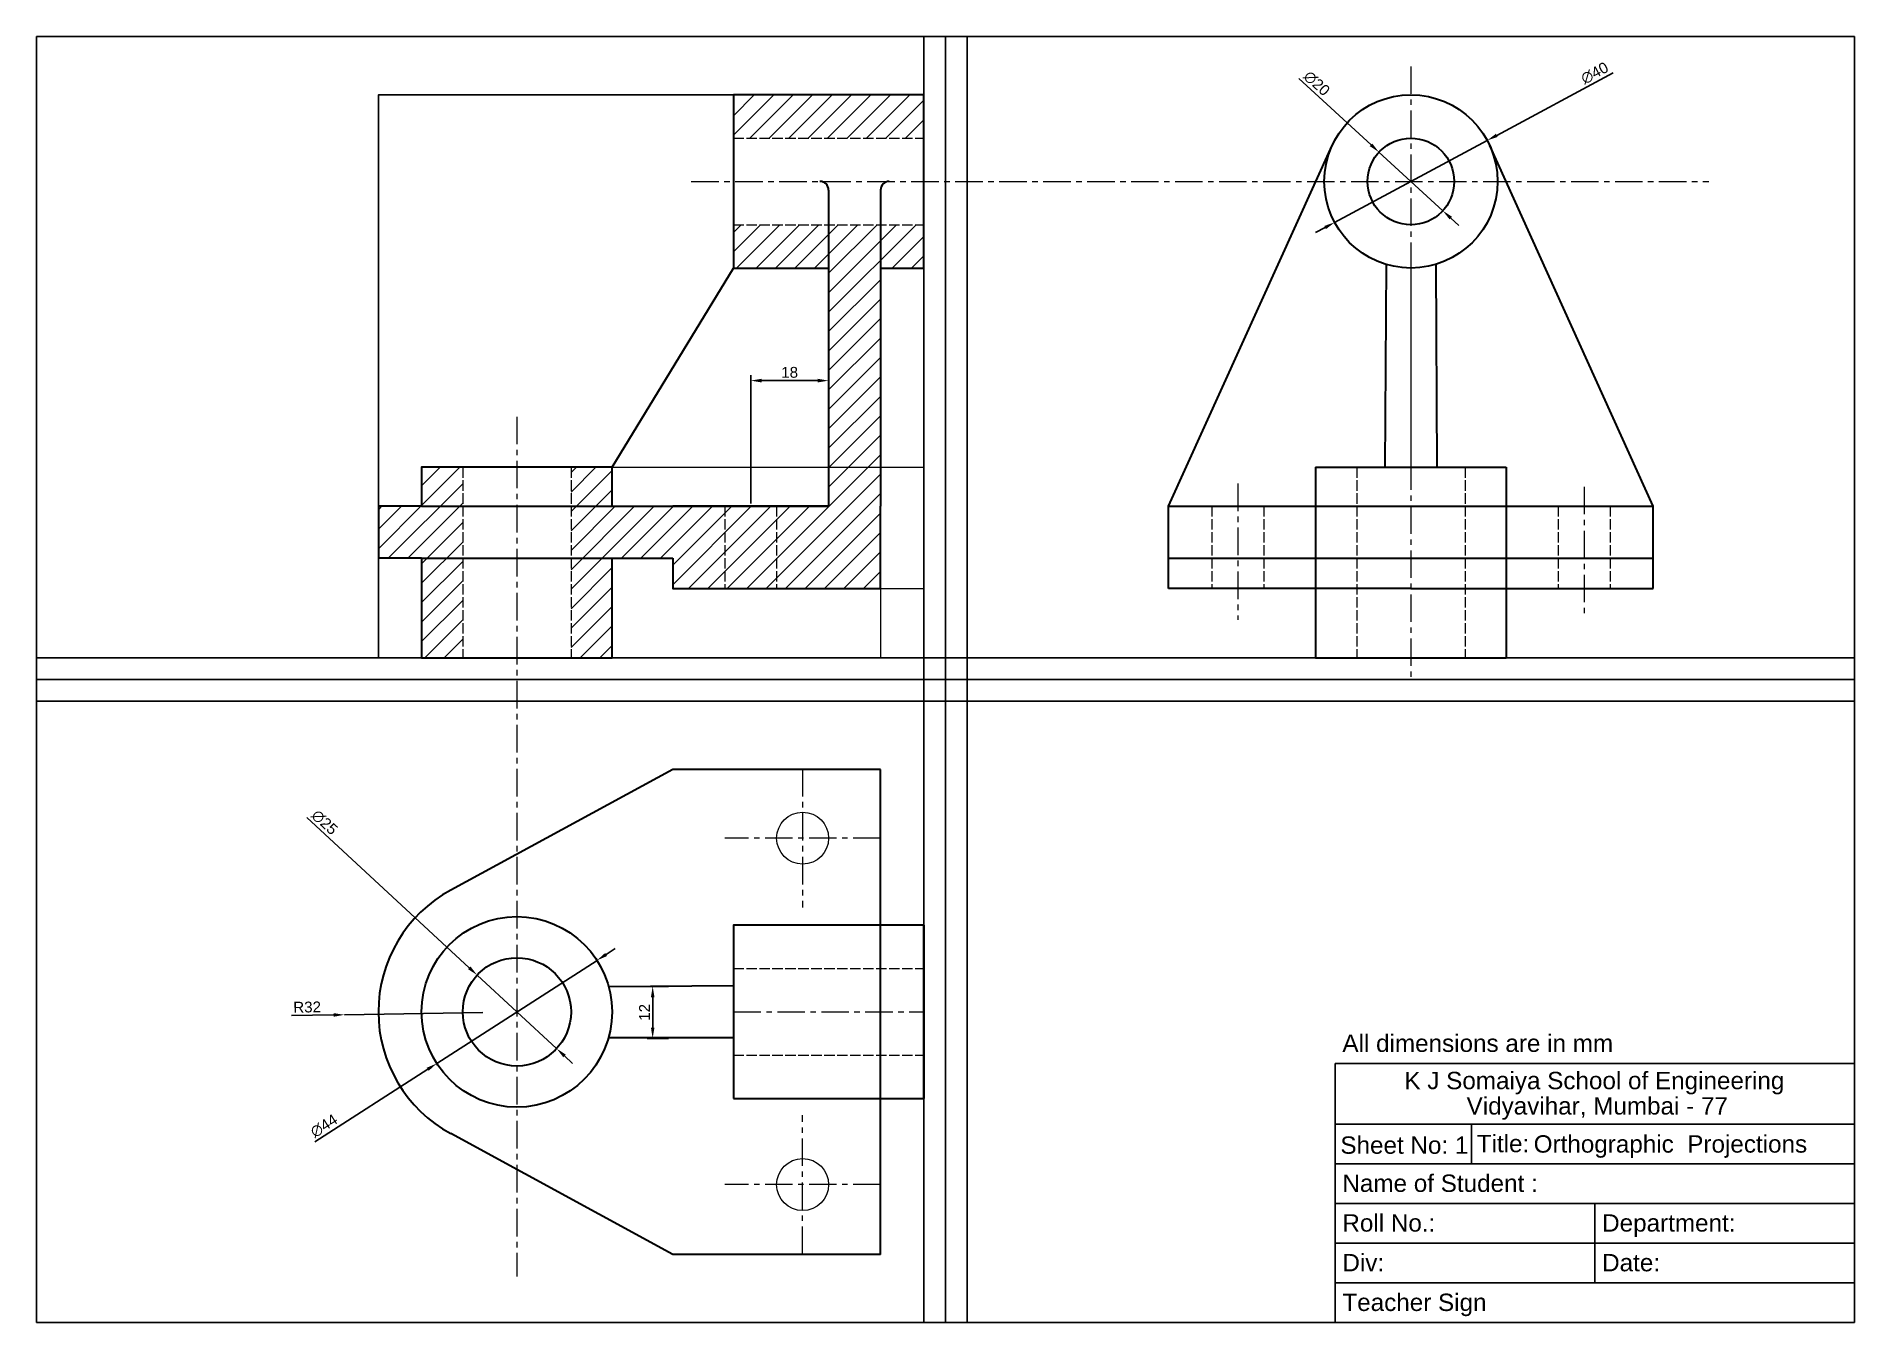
# Model space of a CAD drawing. Header units: millimetres. Extents: x 8712 to 9132, y 3565 to 3862.
import ezdxf

# ---------------------------------------------------------------- set-up
doc = ezdxf.new("R2010")
doc.units = ezdxf.units.MM
doc.header["$LTSCALE"] = 0.2
doc.linetypes.add('ACAD_ISO02W100', pattern=[15, 12, -3])
doc.linetypes.add('CENTER', pattern=[50.8, 31.75, -6.35, 6.35, -6.35])
doc.styles.get("Standard").update_dxf_attribs({"font": 'arial.ttf'})
doc.dimstyles.new('ISO-25', dxfattribs={"dimtxt": 2.5, "dimasz": 2.5, "dimexe": 1.25, "dimexo": 0.625, "dimtad": 1, "dimtxsty": 'Standard', "dimcen": 2.5, "dimadec": 0, "dimazin": 0, "dimtfac": 1, "dimtmove": 0, "dimatfit": 3, "dimfxl": 1, "dimarcsym": 0})

# ---------------------------------------------------------------- blocks, each defined once
blk = doc.blocks.new('*D5')
at = {"color": 0, "lineweight": -2, "transparency": 16777216}
for p, q in [((8876.95, 3754.47), (8876.95, 3784.1)), ((8892.45, 3782.85), (8879.45, 3782.85)), ((8894.95, 3754.47), (8894.95, 3784.1))]:
    blk.add_line(p, q, dxfattribs=at)
at = {"color": 0, "lineweight": 9, "transparency": 16777216}
for points in [[(8879.45, 3783.27), (8879.45, 3782.44), (8876.95, 3782.85)], [(8892.45, 3783.27), (8892.45, 3782.44), (8894.95, 3782.85)]]:
    blk.add_solid(points, dxfattribs=at)
at = {"layer": 'Defpoints', "color": 0, "lineweight": 9, "transparency": 16777216}
for p in [(8876.95, 3782.85), (8876.95, 3753.84), (8894.95, 3753.84)]:
    blk.add_point(p, dxfattribs=at)
at = {"color": 0, "lineweight": 9, "transparency": 16777216, "insert": (8885.95, 3784.75), "char_height": 2.5, "attachment_point": 5}
blk.add_mtext('18', dxfattribs=at)
blk = doc.blocks.new('*D15')
at = {"color": 0, "linetype": 'Continuous', "lineweight": -2, "transparency": 16777216}
for p, q in [((8857.94, 3642.98), (8853.06, 3642.98)), ((8854.31, 3640.48), (8854.31, 3633.48)), ((8857.94, 3630.98), (8853.06, 3630.98))]:
    blk.add_line(p, q, dxfattribs=at)
at = {"color": 0, "linetype": 'Continuous', "lineweight": 9, "transparency": 16777216}
for points in [[(8853.9, 3640.48), (8854.73, 3640.48), (8854.31, 3642.98)], [(8853.9, 3633.48), (8854.73, 3633.48), (8854.31, 3630.98)]]:
    blk.add_solid(points, dxfattribs=at)
at = {"layer": 'Defpoints', "color": 0, "linetype": 'Continuous', "lineweight": 9, "transparency": 16777216}
for p in [(8858.56, 3642.98), (8854.31, 3630.98), (8858.56, 3630.98)]:
    blk.add_point(p, dxfattribs=at)
at = {"color": 0, "linetype": 'Continuous', "lineweight": 9, "transparency": 16777216, "insert": (8852.43, 3636.98), "char_height": 2.5, "attachment_point": 5, "rotation": 90}
blk.add_mtext('12', dxfattribs=at)
blk = doc.blocks.new('*D16')
at = {"color": 0, "linetype": 'Continuous', "lineweight": -2, "transparency": 16777216}
for p, q in [((8774.4, 3681.97), (8811.93, 3647.27)), ((8832.13, 3628.61), (8813.77, 3645.58)), ((8833.96, 3626.91), (8835.8, 3625.21))]:
    blk.add_line(p, q, dxfattribs=at)
at = {"color": 0, "linetype": 'Continuous', "lineweight": 9, "transparency": 16777216}
for points in [[(8812.22, 3647.58), (8811.65, 3646.97), (8813.77, 3645.58)], [(8834.25, 3627.21), (8833.68, 3626.6), (8832.13, 3628.61)]]:
    blk.add_solid(points, dxfattribs=at)
at = {"layer": 'Defpoints', "color": 0, "linetype": 'Continuous', "lineweight": 9, "transparency": 16777216}
for p in [(8813.77, 3645.58), (8832.13, 3628.61)]:
    blk.add_point(p, dxfattribs=at)
at = {"color": 0, "linetype": 'Continuous', "lineweight": 9, "transparency": 16777216, "insert": (8778.52, 3680.85), "char_height": 2.5, "attachment_point": 5, "rotation": 317.2478}
blk.add_mtext('∅25', dxfattribs=at)
blk = doc.blocks.new('*D17')
at = {"color": 0, "linetype": 'Continuous', "lineweight": -2, "transparency": 16777216}
for p, q in [((8770.92, 3636.24), (8780.62, 3636.39)), ((8815.11, 3636.92), (8783.12, 3636.42))]:
    blk.add_line(p, q, dxfattribs=at)
at = {"color": 0, "linetype": 'Continuous', "lineweight": 9, "transparency": 16777216}
blk.add_solid([(8780.61, 3636.8), (8780.62, 3635.97), (8783.12, 3636.42)], dxfattribs=at)
at = {"layer": 'Defpoints', "color": 0, "linetype": 'Continuous', "lineweight": 9, "transparency": 16777216}
for p in [(8783.12, 3636.42), (8815.11, 3636.92)]:
    blk.add_point(p, dxfattribs=at)
at = {"color": 0, "linetype": 'Continuous', "lineweight": 9, "transparency": 16777216, "insert": (8774.49, 3638.19), "char_height": 2.5, "attachment_point": 5, "rotation": 0.8812}
blk.add_mtext('R32', dxfattribs=at)
blk = doc.blocks.new('*D18')
at = {"color": 0, "linetype": 'Continuous', "lineweight": -2, "transparency": 16777216}
for p, q in [((8843.55, 3650.34), (8845.66, 3651.7)), ((8841.45, 3648.99), (8804.45, 3625.19)), ((8776.28, 3607.07), (8802.34, 3623.84))]:
    blk.add_line(p, q, dxfattribs=at)
at = {"color": 0, "linetype": 'Continuous', "lineweight": 9, "transparency": 16777216}
for points in [[(8843.33, 3650.7), (8843.78, 3649.99), (8841.45, 3648.99)], [(8802.12, 3624.19), (8802.57, 3623.49), (8804.45, 3625.19)]]:
    blk.add_solid(points, dxfattribs=at)
at = {"layer": 'Defpoints', "color": 0, "linetype": 'Continuous', "lineweight": 9, "transparency": 16777216}
for p in [(8841.45, 3648.99), (8804.45, 3625.19)]:
    blk.add_point(p, dxfattribs=at)
at = {"color": 0, "linetype": 'Continuous', "lineweight": 9, "transparency": 16777216, "insert": (8778.38, 3610.77), "char_height": 2.5, "attachment_point": 5, "rotation": 32.7506}
blk.add_mtext('∅44', dxfattribs=at)
blk = doc.blocks.new('*D21')
at = {"color": 0, "linetype": 'Continuous', "lineweight": -2, "transparency": 16777216}
for p, q in [((9076.15, 3853.91), (9049.27, 3839.48)), ((9011.83, 3819.38), (9047.07, 3838.3)), ((9009.62, 3818.2), (9007.42, 3817.02))]:
    blk.add_line(p, q, dxfattribs=at)
at = {"color": 0, "linetype": 'Continuous', "lineweight": 9, "transparency": 16777216}
for points in [[(9049.08, 3839.85), (9049.47, 3839.12), (9047.07, 3838.3)], [(9009.43, 3818.57), (9009.82, 3817.83), (9011.83, 3819.38)]]:
    blk.add_solid(points, dxfattribs=at)
at = {"layer": 'Defpoints', "color": 0, "linetype": 'Continuous', "lineweight": 9, "transparency": 16777216}
for p in [(9047.07, 3838.3), (9011.83, 3819.38)]:
    blk.add_point(p, dxfattribs=at)
at = {"color": 0, "linetype": 'Continuous', "lineweight": 9, "transparency": 16777216, "insert": (9071.9, 3853.86), "char_height": 2.5, "attachment_point": 5, "rotation": 28.227}
blk.add_mtext('∅40', dxfattribs=at)
blk = doc.blocks.new('*D23')
at = {"color": 0, "linetype": 'Continuous', "lineweight": -2, "transparency": 16777216}
for p, q in [((9003.58, 3852.58), (9020.24, 3837.29)), ((9036.82, 3822.08), (9022.08, 3835.6)), ((9038.66, 3820.39), (9040.5, 3818.7))]:
    blk.add_line(p, q, dxfattribs=at)
at = {"color": 0, "linetype": 'Continuous', "lineweight": 9, "transparency": 16777216}
for points in [[(9020.52, 3837.6), (9019.96, 3836.99), (9022.08, 3835.6)], [(9038.94, 3820.7), (9038.38, 3820.08), (9036.82, 3822.08)]]:
    blk.add_solid(points, dxfattribs=at)
at = {"layer": 'Defpoints', "color": 0, "linetype": 'Continuous', "lineweight": 9, "transparency": 16777216}
for p in [(9022.08, 3835.6), (9036.82, 3822.08)]:
    blk.add_point(p, dxfattribs=at)
at = {"color": 0, "linetype": 'Continuous', "lineweight": 9, "transparency": 16777216, "insert": (9007.69, 3851.48), "char_height": 2.5, "attachment_point": 5, "rotation": 317.457}
blk.add_mtext('∅20', dxfattribs=at)

msp = doc.modelspace()

# ---------------------------------------------------------------- hatches: boundary and pattern name
at = {"linetype": 'CENTER', "lineweight": 9}
h = msp.add_hatch(dxfattribs=at)
h.set_pattern_fill('ANSI31', color=256)
h.paths.add_polyline_path([(8810.449, 3741.841), (8800.949, 3741.841), (8800.949, 3718.841), (8810.449, 3718.841)])
h.paths.add_polyline_path([(8810.449, 3762.841), (8800.949, 3762.841), (8800.949, 3753.841), (8810.449, 3753.841)])
h.paths.add_polyline_path([(8810.449, 3753.841), (8800.949, 3753.841), (8800.949, 3741.841), (8810.449, 3741.841)])
h.paths.add_polyline_path([(8800.949, 3753.841), (8790.949, 3753.841), (8790.949, 3741.841), (8800.949, 3741.841)])
h.paths.add_polyline_path([(8844.949, 3762.841), (8835.449, 3762.841), (8835.449, 3753.841), (8844.949, 3753.841)])
h.paths.add_polyline_path([(8844.949, 3753.841), (8835.449, 3753.841), (8835.449, 3741.841), (8844.949, 3741.841)])
h.paths.add_polyline_path([(8844.949, 3741.841), (8835.449, 3741.841), (8835.449, 3718.841), (8844.949, 3718.841)])
h.paths.add_polyline_path([(8858.949, 3753.841), (8844.949, 3753.841), (8844.949, 3741.841), (8858.949, 3741.841)])
h.paths.add_polyline_path([(8870.949, 3753.841), (8858.949, 3753.841), (8858.949, 3734.841), (8870.949, 3734.841)])
h.paths.add_polyline_path([(8882.949, 3753.841), (8876.949, 3753.841), (8870.949, 3753.841), (8870.949, 3734.841), (8882.949, 3734.841)])
h.paths.add_polyline_path([(8906.949, 3753.841), (8882.949, 3753.841), (8882.949, 3734.841), (8906.949, 3734.841)])
h.paths.add_polyline_path([(8906.949, 3808.841), (8894.949, 3808.841), (8894.949, 3753.841), (8906.949, 3753.841)])
h.paths.add_polyline_path([(8906.949, 3818.841), (8894.949, 3818.841), (8894.949, 3808.841), (8906.949, 3808.841)])
h.paths.add_polyline_path([(8916.949, 3818.841), (8906.949, 3818.841), (8906.949, 3808.841), (8916.949, 3808.841)])
h.paths.add_polyline_path([(8894.949, 3818.841), (8872.949, 3818.841), (8872.949, 3808.841), (8894.949, 3808.841)])
h.paths.add_polyline_path([(8916.949, 3848.841), (8872.949, 3848.841), (8872.949, 3838.841), (8916.949, 3838.841)])

# ---------------------------------------------------------------- linework, layer by layer
for p, q in [((8711.949, 3862.341), (9131.949, 3862.341)), ((8711.949, 3862.341), (8711.949, 3565.341)), ((8916.949, 3862.341), (8916.949, 3565.341)), ((8921.949, 3862.341), (8921.949, 3565.341)), ((8926.949, 3862.341), (8926.949, 3565.341)), ((9131.949, 3565.341), (9131.949, 3862.341)), ((8711.949, 3718.841), (9131.949, 3718.841)), ((8711.949, 3713.841), (9131.949, 3713.841)), ((8711.949, 3708.841), (9131.949, 3708.841)), ((9011.949, 3625.164), (9131.949, 3625.164)), ((9011.949, 3565.341), (9011.949, 3625.164)), ((9113.92, 3625.164), (9101.539, 3625.164)), ((9131.949, 3611.174), (9131.949, 3625.164)), ((9131.949, 3620.341), (9131.949, 3565.341)), ((9011.949, 3611.174), (9131.949, 3611.174)), ((9011.949, 3611.174), (9061.949, 3611.174)), ((9011.949, 3611.174), (9046.949, 3611.174)), ((9041.949, 3611.174), (9044.949, 3611.174)), ((9044.949, 3611.174), (9043.449, 3611.174)), ((9043.449, 3611.174), (9043.449, 3602.007)), ((9071.949, 3611.174), (9071.949, 3611.174)), ((9119.568, 3611.174), (9131.949, 3611.174)), ((9011.949, 3602.007), (9131.949, 3602.007)), ((9011.949, 3602.007), (9061.949, 3602.007)), ((9011.949, 3592.841), (9131.949, 3592.841)), ((9071.949, 3592.841), (9071.949, 3574.507)), ((9011.949, 3583.674), (9131.949, 3583.674)), ((9011.949, 3574.507), (9131.949, 3574.507)), ((8711.949, 3565.341), (9131.949, 3565.341)), ((9131.949, 3565.341), (9011.949, 3565.341))]:
    msp.add_line(p, q)
for p, q in [((9029.449, 3855.423), (9029.449, 3713.841)), ((8863.237, 3828.841), (9098.278, 3828.841)), ((8822.949, 3774.492), (8822.949, 3575.992)), ((8989.449, 3759.066), (8989.449, 3727.622)), ((9069.449, 3758.33), (9069.449, 3728.726)), ((8888.949, 3693.213), (8888.949, 3661.213)), ((8906.949, 3677.213), (8870.949, 3677.213)), ((8872.949, 3637.091), (8916.949, 3637.091)), ((8888.949, 3581.213), (8888.949, 3613.213)), ((8906.949, 3597.213), (8870.949, 3597.213))]:
    msp.add_line(p, q, dxfattribs=at)
at = {"linetype": 'ACAD_ISO02W100', "lineweight": 9}
for p, q in [((8872.949, 3838.841), (8916.949, 3838.841)), ((8872.949, 3818.841), (8916.949, 3818.841)), ((8810.449, 3762.841), (8810.449, 3718.841)), ((8835.449, 3762.841), (8835.449, 3718.841)), ((9016.949, 3762.841), (9016.949, 3718.841)), ((9041.949, 3762.841), (9041.949, 3718.841)), ((8870.949, 3753.841), (8870.949, 3734.841)), ((8882.949, 3753.841), (8882.949, 3734.841)), ((8983.449, 3753.841), (8983.449, 3734.841)), ((8995.449, 3753.841), (8995.449, 3734.841)), ((9063.449, 3753.841), (9063.449, 3734.841)), ((9075.449, 3753.841), (9075.449, 3734.841)), ((8872.949, 3647.091), (8916.949, 3647.091)), ((8872.949, 3627.091), (8916.949, 3627.091))]:
    msp.add_line(p, q, dxfattribs=at)
at = {"linetype": 'Continuous', "lineweight": 30}
for p, q in [((8973.449, 3753.841), (9011.237, 3837.106)), ((9085.449, 3753.841), (9047.661, 3837.106)), ((8892.949, 3828.841), (8892.949, 3828.841)), ((8908.949, 3828.841), (8908.949, 3828.841)), ((9023.702, 3809.684), (9023.449, 3762.841)), ((9035.196, 3809.684), (9035.449, 3762.841)), ((8844.949, 3762.841), (8872.949, 3808.841)), ((9007.449, 3762.841), (9051.449, 3762.841)), ((9007.449, 3762.841), (9007.449, 3718.841)), ((9051.449, 3762.841), (9051.449, 3718.841)), ((8973.449, 3734.841), (8973.449, 3753.841)), ((8973.449, 3753.841), (9085.449, 3753.841)), ((9085.449, 3734.841), (9085.449, 3753.841)), ((8973.449, 3741.841), (9085.449, 3741.841)), ((9029.449, 3734.841), (8973.449, 3734.841)), ((9029.449, 3734.841), (9085.449, 3734.841)), ((9007.449, 3718.841), (9051.449, 3718.841)), ((8858.949, 3693.091), (8807.663, 3665.203)), ((8906.949, 3693.091), (8858.949, 3693.091)), ((8906.949, 3581.091), (8906.949, 3693.091)), ((8916.949, 3657.091), (8916.949, 3617.091)), ((8872.949, 3643.091), (8844.174, 3642.879)), ((8872.949, 3631.091), (8844.115, 3631.091)), ((8858.949, 3581.091), (8807.663, 3608.978)), ((8906.949, 3581.091), (8858.949, 3581.091))]:
    msp.add_line(p, q, dxfattribs=at)
at = {"lineweight": 30}
for p, q in [((8894.949, 3826.841), (8894.949, 3753.841)), ((8906.949, 3826.841), (8906.949, 3753.841)), ((8800.949, 3753.841), (8790.949, 3753.841)), ((8790.949, 3753.841), (8790.949, 3741.841)), ((8800.949, 3753.841), (8894.949, 3753.841)), ((8800.949, 3741.841), (8790.949, 3741.841)), ((8800.949, 3741.841), (8858.949, 3741.841))]:
    msp.add_line(p, q, dxfattribs=at)
at = {"linetype": 'Continuous', "lineweight": 9}
for p, q in [((9029.449, 3808.841), (9029.449, 3762.841)), ((8844.949, 3762.841), (8916.949, 3762.841)), ((8973.449, 3753.841), (8973.449, 3741.841)), ((8906.949, 3734.841), (8906.949, 3718.841)), ((8906.949, 3734.841), (8916.949, 3734.841)), ((9029.449, 3718.841), (9007.449, 3718.841))]:
    msp.add_line(p, q, dxfattribs=at)
at = {"lineweight": 9}
msp.add_line((8876.949, 3753.841), (8882.949, 3753.841), dxfattribs=at)
msp.add_lwpolyline([(8916.949, 3718.841), (8790.949, 3718.841), (8790.949, 3848.841), (8916.949, 3848.841)], close=True)
at = {"lineweight": 30}
for points in [[(8906.949, 3808.841), (8916.949, 3808.841), (8916.949, 3848.841), (8872.949, 3848.841), (8872.949, 3808.841), (8894.949, 3808.841)], [(8858.949, 3741.841), (8858.949, 3734.841), (8906.949, 3734.841), (8906.949, 3753.841)], [(8894.949, 3753.841), (8858.949, 3753.841)]]:
    msp.add_lwpolyline(points, dxfattribs=at)
at = {"linetype": 'Continuous', "lineweight": 30}
for points in [[(8844.949, 3753.841), (8844.949, 3762.841), (8800.949, 3762.841), (8800.949, 3753.841)], [(8800.949, 3741.841), (8800.949, 3718.841), (8844.949, 3718.841), (8844.949, 3741.841)]]:
    msp.add_lwpolyline(points, dxfattribs=at)
msp.add_lwpolyline([(8872.949, 3617.091), (8916.949, 3617.091), (8916.949, 3657.091), (8872.949, 3657.091)], close=True, dxfattribs=at)
for centre, radius in [((9029.449, 3828.841), 20), ((9029.449, 3828.841), 10), ((8822.949, 3637.091), 22), ((8822.949, 3637.091), 12.5)]:
    msp.add_circle(centre, radius, dxfattribs=at)
at = {"linetype": 'Continuous', "lineweight": 9}
for centre in [(8888.949, 3677.213), (8888.949, 3597.213)]:
    msp.add_circle(centre, 6, dxfattribs=at)
at = {"linetype": 'Continuous', "lineweight": 30}
for centre, radius, start, end in [((8892.949, 3826.841), 2, 0, 90), ((8908.949, 3826.841), 2, 90, 180), ((8822.949, 3637.091), 32, 118.53538, 241.46462)]:
    msp.add_arc(centre, radius, start, end, dxfattribs=at)

# ---------------------------------------------------------------- texts
for s, height, p in [('All dimensions are in mm', 4.00791, (9013.627, 3627.846)), ('K J Somaiya School of Engineering ', 4.00791, (9027.955, 3619.238)), ('Vidyavihar, Mumbai - 77', 4.00791, (9042.317, 3613.386)), ('Sheet No: 1 ', 4.00791, (9013.163, 3604.328)), ('Title:', 4.0079, (9044.663, 3604.69)), ('Name of Student : ', 4.00791, (9013.627, 3595.523)), ('Roll No.: ', 4.0079, (9013.627, 3586.356)), ('Department: ', 4.00791, (9073.627, 3586.356)), ('Div: ', 4.0079, (9013.627, 3577.19)), ('Date:', 4.0079, (9073.627, 3577.19)), ('Teacher Sign ', 4.00791, (9013.627, 3568.023))]:
    msp.add_text(s, height=height).set_placement(p)
at = {"insert": (9057.813, 3608.602), "char_height": 4.0079, "attachment_point": 1}
msp.add_mtext_dynamic_manual_height_columns('Orthographic  Projections', width=73.12466, gutter_width=12.5, heights=[0], dxfattribs=at)

# ---------------------------------------------------------------- dimensions: what is measured, and where the dimension line sits
at = {"linetype": 'Continuous', "lineweight": 9}
for p1, p2, picture, middle in [((9011.827, 3819.381), (9047.071, 3838.3), '*D21', (9072.828, 3852.126)), ((9036.817, 3822.079), (9022.081, 3835.602), '*D23', (9006.358, 3850.032)), ((8832.128, 3628.605), (8813.77, 3645.576), '*D16', (8777.184, 3679.398)), ((8841.452, 3648.992), (8804.446, 3625.189), '*D18', (8779.447, 3609.109))]:
    dim = msp.add_diameter_dim_2p(p1=p1, p2=p2, dimstyle='ISO-25', dxfattribs=at)
    dim.commit()
    dim.dimension.update_dxf_attribs({"geometry": picture, "text_midpoint": middle, "dimtype": 163})
at = {"lineweight": 9}
dim = msp.add_linear_dim(base=(8876.949, 3782.852), p1=(8894.949, 3753.841), p2=(8876.949, 3753.841), dimstyle='ISO-25', dxfattribs=at)
dim.commit()
dim.dimension.update_dxf_attribs({"geometry": '*D5', "text_midpoint": (8885.949, 3784.754)})
at = {"linetype": 'Continuous', "lineweight": 9}
dim = msp.add_linear_dim(base=(8854.313, 3630.985), p1=(8858.561, 3642.985), p2=(8858.561, 3630.985), angle=90, dimstyle='ISO-25', dxfattribs=at)
dim.commit()
dim.dimension.update_dxf_attribs({"geometry": '*D15', "text_midpoint": (8852.433, 3636.985)})
dim = msp.add_radius_dim(center=(8815.114, 3636.917), mpoint=(8783.118, 3636.424), dimstyle='ISO-25', dxfattribs=at)
dim.commit()
dim.dimension.update_dxf_attribs({"geometry": '*D17', "text_midpoint": (8774.491, 3638.194)})

doc.saveas('drawing.dxf')
